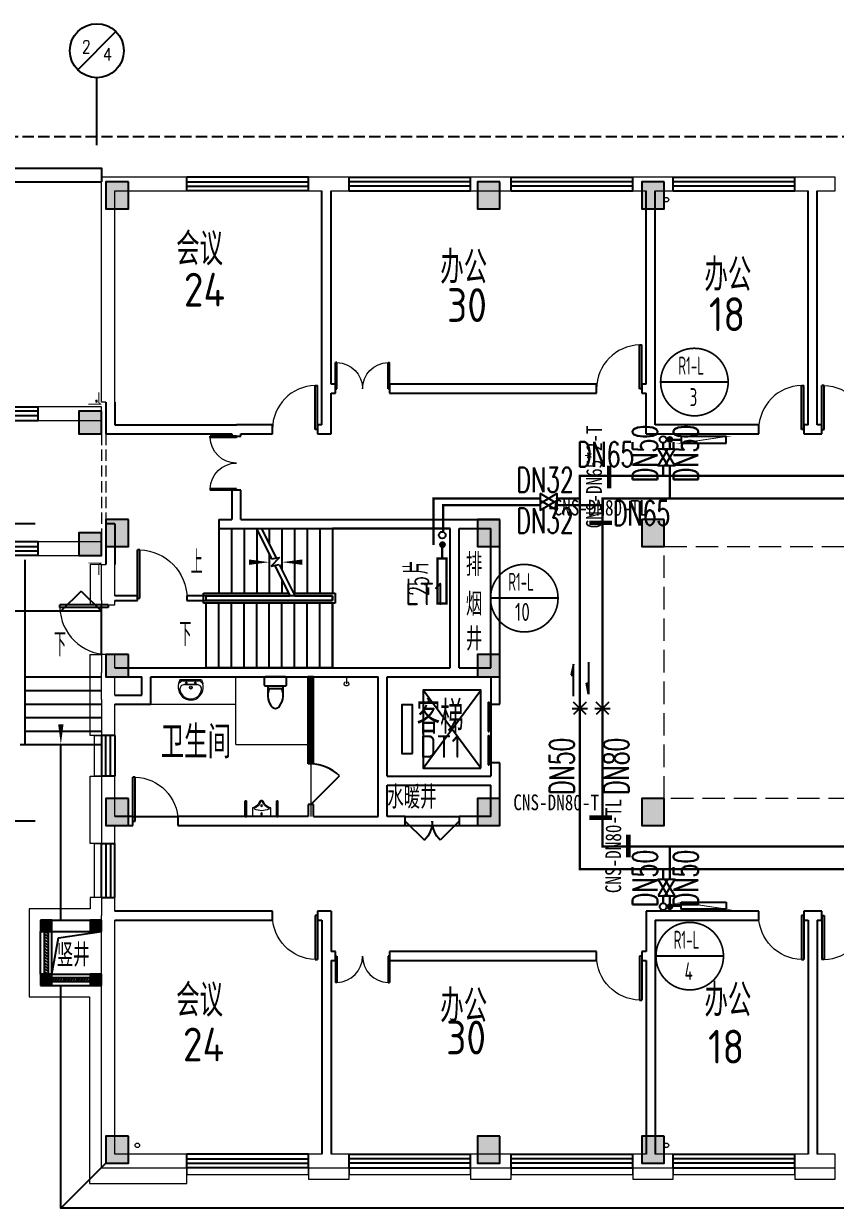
# Model space of a CAD drawing. Extents: x -70335 to 1144202, y 0 to 1100440.
# Drawn here: x 979517 to 997542, y 859954 to 886263 of the extents above; entities that cross this region are included whole.
import ezdxf
from ezdxf.enums import TextEntityAlignment as Align

# ---------------------------------------------------------------- set-up
doc = ezdxf.new("R2010")
doc.units = 0
doc.header["$LTSCALE"] = 1000
doc.linetypes.add('__DASH', pattern=[0.35, 0.25, -0.1])
doc.linetypes.add('DASH', pattern=[0.35, 0.25, -0.1])
for name, color, linetype in [('0-供暖管道管径标注', 4, 'Continuous'), ('1-风管标注', 4, 'Continuous'), ('2-房间名称', 7, 'Continuous'), ('3-建筑', 7, 'Continuous'), ('3-淡显', 8, 'Continuous'), ('DIM_IDEN', 3, 'Continuous'), ('EQ-采暖分集水器', 7, 'Continuous'), ('PIPE-暖供支管', 4, 'Continuous'), ('PIPE-暖供水', 1, 'Continuous'), ('PIPE-暖回支管', 4, 'DASH'), ('PIPE-暖回水', 1, 'DASH'), ('TEXT-散热器', 7, 'Continuous'), ('TH-散热器', 4, 'Continuous'), ('VALVE-暖供水', 7, 'Continuous'), ('VALVE-暖回水', 7, 'Continuous'), ('VPIPE-暖供水', 3, 'Continuous'), ('VPIPE-暖回水', 2, 'DASH'), ('VRV-配件', 1, 'Continuous'), ('抗震支吊架', 2, 'Continuous'), ('洁具', 7, 'Continuous'), ('设备以及附件层', 7, 'Continuous')]:
    doc.layers.add(name, color=color, linetype=linetype)
doc.layers.add('3-深度淡显', color=252, linetype='Continuous', lineweight=0)
doc.styles.add('_TCH_AXIS', font='COMPLEX', dxfattribs={"bigfont": 'GBCBIG'})
doc.styles.add('_THVAC_DIM', font='simplex.shx', dxfattribs={"width": 0.7, "height": 4.5, "bigfont": 'gbcbig.shx'})
doc.styles.add('A_DIM', font='simplex.shx', dxfattribs={"width": 0.7, "bigfont": 'gbcbig.shx'})
doc.styles.add('kzcad', font='', dxfattribs={"width": 0.8})
doc.styles.get("Standard").update_dxf_attribs({"font": 'gbenor.shx', "bigfont": 'gbcbig.shx'})
doc.styles.add('设备标注', font='simplex.shx', dxfattribs={"width": 0.7, "bigfont": 'gbcbig.shx'})
doc.styles.get('kzcad').set_extended_font_data('SimSun')

# ---------------------------------------------------------------- blocks, each defined once
blk = doc.blocks.new('$VALVE$00000295')
at = {"color": 2}
blk.add_lwpolyline([(-125, 72), (-125, -72), (125, 72), (125, -72), (-125, 72)], dxfattribs=at)
for p in [(-125, 0), (125, 0)]:
    blk.add_point(p, dxfattribs=at)
blk = doc.blocks.new('$VALVE$00000780')
at = {"layer": '设备以及附件层'}
for points in [[(-37.3, -37.3), (37.3, 37.3)], [(37.3, -37.3), (-37.3, 37.3)], [(0, 45.5), (0, -45.5)]]:
    blk.add_lwpolyline(points, dxfattribs=at)
blk = doc.blocks.new('坡向')
at = {"layer": '1-风管标注'}
h = blk.add_hatch(color=256, dxfattribs=at)
h.dxf.hatch_style = 1
h.paths.add_polyline_path([(-283166, -104624), (-283166, -104869), (-283119, -104869)])
for p, q in [((-283166, -105334), (-283166, -104624)), ((-283166, -104624), (-283119, -104869)), ((-283119, -104869), (-283166, -104869))]:
    blk.add_line(p, q, dxfattribs=at)
blk = doc.blocks.new('JB-LinYuTou')
blk.add_line((0, 0), (0, -150))
blk.add_arc((0, -150), 50, 120, 60)
blk = doc.blocks.new('_E6')
for p, q in [((240, 0), (-240, 0)), ((-237, 0), (239, 0)), ((240, 0), (270, -79)), ((-213, -36), (-271, -91)), ((-240, 0), (-270, -79)), ((-179, -23), (181, -23)), ((141, -105), (-141, -105)), ((-141, -105), (141, -105)), ((217, -37), (274, -95))]:
    blk.add_line(p, q)
for centre, radius in [((-99, -65), 16.3), ((2, -172), 31.6), ((2, -172), 23), ((101, -65), 16.3)]:
    blk.add_circle(centre, radius)
for centre, radius, start, end in [((28, -152), 307, 166.1751, 244.7296), ((-141, -205), 100, 90, 190.5602), ((0, -179), 243, 190.5602, 349.4398), ((-179, -73), 50, 90, 133.181), ((-28, -152), 307, 297.0639, 13.8249), ((141, -205), 100, 349.4398, 90), ((181, -73), 50, 44.5607, 90), ((0, -201), 250, 245.8071, 296.4628), ((28, -152), 307, 266.589, 266.5936)]:
    blk.add_arc(centre, radius, start, end)
at = {"width": 0.8, "flags": 9}
for tag in ['XSIZE', 'YSIZE']:
    blk.add_attdef(tag, (0, 0), '', height=0.5, dxfattribs=at)
blk = doc.blocks.new('$WINLIB2D$00000039')
at = {"color": 0}
for points in [[(-0.5, 0.5), (-0.5, -0.5)], [(0.5, 0.5), (-0.5, 0.5)], [(0.5, -0.5), (0.5, 0.5)], [(-0.5, 0.167), (0.5, 0.167)], [(-0.452, -0.167), (-0.5, 0.084)], [(-0.384, -0.167), (-0.448, 0.167)], [(-0.316, -0.167), (-0.38, 0.167)], [(-0.248, -0.167), (-0.312, 0.167)], [(-0.18, -0.167), (-0.244, 0.167)], [(-0.112, -0.167), (-0.176, 0.167)], [(-0.044, -0.167), (-0.108, 0.167)], [(0.024, -0.167), (-0.04, 0.167)], [(0.092, -0.167), (0.028, 0.167)], [(0.16, -0.167), (0.096, 0.167)], [(0.228, -0.167), (0.164, 0.167)], [(0.296, -0.167), (0.232, 0.167)], [(0.364, -0.167), (0.3, 0.167)], [(0.432, -0.167), (0.368, 0.167)], [(0.5, -0.167), (0.436, 0.167)], [(-0.5, -0.167), (0.5, -0.167)], [(0.5, -0.5), (-0.5, -0.5)]]:
    blk.add_lwpolyline(points, dxfattribs=at)
blk = doc.blocks.new('$plan$00002826')
at = {"layer": '洁具', "color": 7}
blk.add_line((-260, -140), (-260, 140), dxfattribs=at)
at = {"layer": '洁具'}
blk.add_line((-200, 170), (-200, -170), dxfattribs=at)
blk.add_lwpolyline([(-650, 92, 0.537872), (-650, -92, 0.149947), (-430, -170), (-200, -170), (-200, -220, 0.414214), (-170, -250), (-30, -250, 0.414214), (0, -220), (0, 220, 0.414214), (-30, 250), (-170, 250, 0.414214), (-200, 220), (-200, 170), (-430, 170, 0.149947)], format="xyb", close=True, dxfattribs=at)
at = {"layer": '洁具', "color": 7}
for centre, start, end in [((-413, -227), 67.4505, 91.4725), ((-413, 227), 268.6339, 292.5495)]:
    blk.add_arc(centre, 398, start, end, dxfattribs=at)
blk = doc.blocks.new('$DorLib2D$00000001')
for p, q in [((0.45, 0.975), (0.5, 0.975)), ((0.45, 0), (0.45, 0.975)), ((0.5, 0), (0.5, 0.975)), ((0.5, 0), (0.45, 0))]:
    blk.add_line(p, q)
at = {"lineweight": 13}
blk.add_arc((0.475, 0), 0.975, 91.4693, 180, dxfattribs=at)
blk = doc.blocks.new('$TCHSYS$WIN2D')
for p, q in [((-0.5, 0.5), (0.5, 0.5)), ((-0.5, 0.5), (-0.5, -0.5)), ((0.5, 0.5), (0.5, -0.5)), ((0.5, 0.1667), (-0.5, 0.1667)), ((0.5, -0.1667), (-0.5, -0.1667)), ((-0.5, -0.5), (0.5, -0.5))]:
    blk.add_line(p, q)
blk = doc.blocks.new('$DorLib2D$00000002')
for p, q in [((-0.5, 0), (-0.5, 0.4875)), ((-0.475, 0.4875), (-0.5, 0.4875)), ((-0.475, 0), (-0.475, 0.4875)), ((0.475, 0), (0.475, 0.4875)), ((0.475, 0.4875), (0.5, 0.4875)), ((0.5, 0), (0.5, 0.4875)), ((-0.5, 0), (-0.475, 0)), ((0.5, 0), (0.475, 0))]:
    blk.add_line(p, q)
at = {"lineweight": 13}
for centre, start, end in [((-0.4875, 0), 0, 88.53072), ((0.4875, 0), 91.46928, 180)]:
    blk.add_arc(centre, 0.4875, start, end, dxfattribs=at)
blk = doc.blocks.new('$lvtry$00000222')
at = {"color": 0, "elevation": 0}
blk.add_lwpolyline([(-205, -191), (-205, 0), (205, 0), (205, -191, 0.268068), (51, -323, -0.317765), (0, -360, -0.317765), (-51, -323, 0.268068)], format="xyb", close=True, dxfattribs=at)
at = {"color": 0}
for centre in [(0, -60, 0), (0, -242, 0)]:
    blk.add_circle(centre, 20, dxfattribs=at)
for centre, radius, start, end in [((-152, -175, 0), 10, 114.1084, 248.1394), ((5, -526, 0), 395, 66.6675, 114.1084), ((-243, -401, 0), 233, 19.2639, 68.1394), ((243, -401, 0), 233, 110.4941, 160.7361), ((158, -173, 0), 10, 290.4941, 66.6675), ((0, -316, 0), 24, 199.2639, 269.4998), ((0, -316, 0), 24, 270.5002, 340.7361)]:
    blk.add_arc(centre, radius, start, end, dxfattribs=at)
for p in [(0, -60, 0), (0, -242, 0)]:
    blk.add_point(p, dxfattribs=at)
blk = doc.blocks.new('$DorLib2D$00000114')
at = {"color": 0}
blk.add_line((0.5, 0), (-0.207, 0.707), dxfattribs=at)
blk.add_arc((0.5, 0), 1, 135, 180, dxfattribs=at)
blk = doc.blocks.new('$DorLib2D$00000116')
at = {"color": 0}
for p, q in [((-0.5, 0), (-0.146, 0.354)), ((0.5, 0), (0.146, 0.354))]:
    blk.add_line(p, q, dxfattribs=at)
for centre, start, end in [((-0.5, 0), 0, 45), ((0.5, 0), 135, 180)]:
    blk.add_arc(centre, 0.5, start, end, dxfattribs=at)
blk = doc.blocks.new('$DORLIB2D$00000127')
at = {"color": 0}
for points in [[(-0.533, 0.795), (-0.533, 0.69)], [(-0.033, 0.795), (-0.533, 0.795)], [(-0.033, 0.69), (-0.533, 0.69)], [(-0.033, 0.795), (-0.033, 0.69)], [(0.533, 0.795), (0.033, 0.795)], [(0.033, 0.795), (0.033, 0.69)], [(0.533, 0.69), (0.033, 0.69)], [(0.533, 0.795), (0.533, 0.69)], [(0.5, 0.5), (-0.5, 0.5)]]:
    blk.add_lwpolyline(points, dxfattribs=at)

msp = doc.modelspace()

# ---------------------------------------------------------------- hatches: boundary and pattern name
at = {"layer": '3-建筑'}
for points in [[(980141.7, 866353.7), (979891.7, 866353.7), (979891.7, 866103.7), (980141.7, 866103.7)], [(981241.7, 866353.7), (980991.7, 866353.7), (980991.7, 866103.7), (981241.7, 866103.7)], [(980141.7, 865153.7), (979891.7, 865153.7), (979891.7, 864903.7), (980141.7, 864903.7)], [(981241.7, 865153.7), (980991.7, 865153.7), (980991.7, 864903.7), (981241.7, 864903.7)]]:
    msp.add_hatch(color=256, dxfattribs=at).paths.add_polyline_path(points)
at = {"layer": '3-淡显'}
h = msp.add_hatch(color=256, dxfattribs=at)
h.dxf.hatch_style = 1
h.paths.add_polyline_path([(981341.7, 882153.7), (981841.7, 882153.7), (981841.7, 882753.7), (981341.7, 882753.7)])
h = msp.add_hatch(color=256, dxfattribs=at)
h.dxf.hatch_style = 1
h.paths.add_polyline_path([(990091.7, 882753.7), (989591.7, 882753.7), (989591.7, 882153.7), (990091.7, 882153.7)])
h = msp.add_hatch(color=256, dxfattribs=at)
h.dxf.hatch_style = 1
h.paths.add_polyline_path([(993741.7, 882753.7), (993241.7, 882753.7), (993241.7, 882153.7), (993741.7, 882153.7)])
h = msp.add_hatch(color=256, dxfattribs=at)
h.dxf.hatch_style = 1
h.paths.add_polyline_path([(981241.5, 877653.7), (980741.5, 877653.7), (980741.5, 877153.7), (981241.5, 877153.7)])
h = msp.add_hatch(color=256, dxfattribs=at)
h.dxf.hatch_style = 1
h.paths.add_polyline_path([(981841.7, 875253.7), (981341.7, 875253.7), (981341.7, 874653.7), (981841.7, 874653.7)])
h = msp.add_hatch(color=256, dxfattribs=at)
h.dxf.hatch_style = 1
h.paths.add_polyline_path([(989591.7, 875253.7), (989591.7, 874653.7), (990091.7, 874653.7), (990091.7, 875253.7)])
h = msp.add_hatch(color=256, dxfattribs=at)
h.dxf.hatch_style = 1
h.paths.add_polyline_path([(993741.7, 874653.7), (993741.7, 875253.7), (993241.7, 875253.7), (993241.7, 874653.7)])
h = msp.add_hatch(color=256, dxfattribs=at)
h.dxf.hatch_style = 1
h.paths.add_polyline_path([(981242.5, 874953.7), (980742.5, 874953.7), (980742.5, 874453.7), (981242.5, 874453.7)])
h = msp.add_hatch(color=256, dxfattribs=at)
h.dxf.hatch_style = 1
h.paths.add_polyline_path([(981841.7, 872253.7), (981341.7, 872253.7), (981341.7, 871753.7), (981841.7, 871753.7)])
h = msp.add_hatch(color=256, dxfattribs=at)
h.dxf.hatch_style = 1
h.paths.add_polyline_path([(990091.7, 872253.7), (989591.7, 872253.7), (989591.7, 871753.7), (990091.7, 871753.7)])
h = msp.add_hatch(color=256, dxfattribs=at)
h.dxf.hatch_style = 1
h.paths.add_polyline_path([(981841.7, 869053.7), (981341.7, 869053.7), (981341.7, 868453.7), (981841.7, 868453.7)])
h = msp.add_hatch(color=256, dxfattribs=at)
h.dxf.hatch_style = 1
h.paths.add_polyline_path([(990091.7, 869053.7), (989591.7, 869053.7), (989591.7, 868453.7), (990091.7, 868453.7)])
h = msp.add_hatch(color=256, dxfattribs=at)
h.dxf.hatch_style = 1
h.paths.add_polyline_path([(993741.7, 868453.7), (993741.7, 869053.7), (993241.7, 869053.7), (993241.7, 868453.7)])
h = msp.add_hatch(color=256, dxfattribs=at)
h.dxf.hatch_style = 1
h.paths.add_polyline_path([(981841.7, 861553.7), (981341.7, 861553.7), (981341.7, 860953.7), (981841.7, 860953.7)])
h = msp.add_hatch(color=256, dxfattribs=at)
h.dxf.hatch_style = 1
h.paths.add_polyline_path([(990091.7, 861553.7), (989591.7, 861553.7), (989591.7, 860953.7), (990091.7, 860953.7)])
h = msp.add_hatch(color=256, dxfattribs=at)
h.dxf.hatch_style = 1
h.paths.add_polyline_path([(993741.7, 860953.7), (993741.7, 861553.7), (993241.7, 861553.7), (993241.7, 860953.7)])
at = {"layer": 'PIPE-暖供水', "linetype": 'Continuous'}
for points in [[(991870.3, 876220.8), (991870.3, 876247), (991844.1, 876247)], [(991870.3, 876220.8), (991844.1, 876220.8), (991844.1, 876247)], [(991870.3, 867486.7), (991870.3, 867460.4), (991844.1, 867460.4)], [(991870.3, 867486.7), (991844.1, 867486.7), (991844.1, 867460.4)]]:
    msp.add_hatch(color=256, dxfattribs=at).paths.add_polyline_path(points)
at = {"layer": 'PIPE-暖回水', "linetype": 'DASH'}
for points in [[(992370.3, 867986.7), (992370.3, 867960.4), (992344.1, 867960.4)], [(992370.3, 867986.7), (992344.1, 867986.7), (992344.1, 867960.4)]]:
    msp.add_hatch(color=256, dxfattribs=at).paths.add_polyline_path(points)
at = {"layer": 'VPIPE-暖回水', "linetype": 'DASH'}
for points in [[(993942.1, 877028.3), (993940.5, 877043.9), (993935.6, 877058.8), (993927.8, 877072.4), (993917.3, 877084.1), (993904.6, 877093.3), (993890.3, 877099.6), (993875, 877102.9), (993859.3, 877102.9), (993844, 877099.6), (993829.6, 877093.3), (993816.9, 877084.1), (993806.5, 877072.4), (993798.6, 877058.8), (993793.8, 877043.9), (993792.1, 877028.3), (993793.8, 877012.7), (993798.6, 876997.8), (993806.5, 876984.2), (993816.9, 876972.6), (993829.6, 876963.4), (993844, 876957), (993859.3, 876953.7), (993875, 876953.7), (993890.3, 876957), (993904.6, 876963.4), (993917.3, 876972.6), (993927.8, 876984.2), (993935.6, 876997.8), (993940.5, 877012.7)], [(988817.7, 874768.2), (988833.3, 874766.6), (988848.2, 874761.7), (988861.8, 874753.9), (988873.4, 874743.4), (988882.6, 874730.7), (988889, 874716.4), (988892.3, 874701), (988892.3, 874685.4), (988889, 874670), (988882.6, 874655.7), (988873.4, 874643), (988861.8, 874632.5), (988848.2, 874624.7), (988833.3, 874619.8), (988817.7, 874618.2), (988802.1, 874619.8), (988787.2, 874624.7), (988773.6, 874632.5), (988761.9, 874643), (988752.7, 874655.7), (988746.3, 874670), (988743.1, 874685.4), (988743.1, 874701), (988746.3, 874716.4), (988752.7, 874730.7), (988761.9, 874743.4), (988773.6, 874753.9), (988787.2, 874761.7), (988802.1, 874766.6)], [(993942.1, 866653), (993940.5, 866668.6), (993935.6, 866683.5), (993927.8, 866697.1), (993917.3, 866708.7), (993904.6, 866717.9), (993890.3, 866724.3), (993875, 866727.6), (993859.3, 866727.6), (993844, 866724.3), (993829.6, 866717.9), (993816.9, 866708.7), (993806.5, 866697.1), (993798.6, 866683.5), (993793.8, 866668.6), (993792.1, 866653), (993793.8, 866637.4), (993798.6, 866622.5), (993806.5, 866608.9), (993816.9, 866597.2), (993829.6, 866588), (993844, 866581.7), (993859.3, 866578.4), (993875, 866578.4), (993890.3, 866581.7), (993904.6, 866588), (993917.3, 866597.2), (993927.8, 866608.9), (993935.6, 866622.5), (993940.5, 866637.4)]]:
    msp.add_hatch(color=256, dxfattribs=at).paths.add_polyline_path(points)

# ---------------------------------------------------------------- linework, layer by layer
at = {"layer": '2-房间名称'}
for p, q in [((980794.7, 873663.3), (980344.7, 873213.3)), ((980794.7, 873663.3), (981244.7, 873213.3)), ((981244.7, 873213.3), (977482.6, 873213.3))]:
    msp.add_line(p, q, dxfattribs=at)
at = {"layer": '3-建筑'}
for p, q in [((980717.5, 885238.5), (981566, 886087)), ((981141.7, 883562.7), (981141.7, 885062.7)), ((973441.7, 882753.7), (981241.7, 882753.7)), ((986141.7, 878153.7), (986141.7, 882553.7)), ((986341.7, 878253.7), (986341.7, 882553.7)), ((993341.7, 878253.7), (993341.7, 882553.7)), ((993541.7, 878153.7), (993541.7, 882553.7)), ((996941.7, 877353.7), (996941.7, 882553.7)), ((997141.7, 877353.7), (997141.7, 882553.7)), ((986441.7, 878253.7), (986341.7, 878253.7)), ((986441.7, 878053.7), (986441.7, 878253.7)), ((992241.7, 878253.7), (987641.7, 878253.7)), ((987641.7, 878253.7), (987641.7, 878053.7)), ((992241.7, 878053.7), (992241.7, 878253.7)), ((993341.7, 878253.7), (993241.7, 878253.7)), ((993241.7, 878253.7), (993241.7, 878053.7)), ((986141.7, 877353.7), (986141.7, 878153.7)), ((986341.7, 877153.7), (986341.7, 878053.7)), ((986341.7, 878053.7), (986441.7, 878053.7)), ((987641.7, 878053.7), (992241.7, 878053.7)), ((993241.7, 878053.7), (993341.7, 878053.7)), ((993341.7, 877153.7), (993341.7, 878053.7)), ((993541.7, 877353.7), (993541.7, 878153.7)), ((981341.7, 877853.7), (981341.7, 877153.7)), ((981541.7, 877853.7), (981541.7, 877353.7)), ((981341.7, 877153.7), (984141.7, 877153.7)), ((981541.7, 877353.7), (984241.7, 877353.7)), ((984141.7, 877153.7), (984141.7, 877103.7)), ((985041.7, 877353.7), (984241.7, 877353.7)), ((984341.7, 877153.7), (985041.7, 877153.7)), ((984341.7, 877103.7), (984341.7, 877153.7)), ((985041.7, 877153.7), (985041.7, 877353.7)), ((986141.7, 877353.7), (986041.7, 877353.7)), ((986041.7, 877353.7), (986041.7, 877153.7)), ((986041.7, 877153.7), (986341.7, 877153.7)), ((993341.7, 877153.7), (995841.7, 877153.7)), ((995841.7, 877353.7), (993541.7, 877353.7)), ((995841.7, 877153.7), (995841.7, 877353.7)), ((996941.7, 877353.7), (996841.7, 877353.7)), ((996841.7, 877353.7), (996841.7, 877153.7)), ((996841.7, 877153.7), (997041.7, 877153.7)), ((997041.7, 877153.7), (997241.7, 877153.7)), ((997241.7, 877353.7), (997141.7, 877353.7)), ((997241.7, 877153.7), (997241.7, 877353.7)), ((984141.7, 877103.7), (984341.7, 877103.7)), ((984341.7, 875903.7), (984141.7, 875903.7)), ((984141.7, 875903.7), (984141.7, 875253.7)), ((984341.7, 875253.7), (984341.7, 875903.7)), ((979770.6, 875153.7), (978270.6, 875153.7)), ((981341.7, 875153.7), (981341.7, 874253.7)), ((981541.7, 875153.7), (981341.7, 875153.7)), ((981541.7, 875153.7), (981541.7, 874253.7)), ((983851.7, 875253.7), (984141.7, 875253.7)), ((983851.7, 875253.7), (983851.7, 875053.7)), ((983851.7, 875053.7), (984687, 875053.7)), ((983851.7, 875053.7), (983851.7, 873613.7)), ((983851.7, 875053.7), (984241.7, 875053.7)), ((984131.7, 875053.7), (984131.7, 873613.7)), ((984241.7, 875053.7), (988991.7, 875053.7)), ((984341.7, 875253.7), (989091.7, 875253.7)), ((984411.7, 875053.7), (984411.7, 873613.7)), ((984687, 875053.7), (985021.3, 874374.3)), ((984691.7, 875044.2), (984691.7, 873613.7)), ((984798.5, 875053.7), (986371.7, 875053.7)), ((984798.5, 875053.7), (985122.8, 874394.4)), ((984971.7, 875053.7), (984971.7, 874701.6)), ((985251.7, 875053.7), (985251.7, 874132.4)), ((985531.7, 875053.7), (985531.7, 873613.7)), ((985811.7, 875053.7), (985811.7, 873613.7)), ((986091.7, 875053.7), (986091.7, 873613.7)), ((986371.7, 875053.7), (986371.7, 873613.7)), ((988991.7, 875053.7), (986371.7, 875053.7)), ((986371.7, 875053.7), (986371.7, 873613.7)), ((988991.7, 871953.7), (988991.7, 875053.7)), ((988991.7, 871953.7), (988991.7, 875053.7)), ((989091.7, 875253.7), (990091.7, 875253.7)), ((989191.7, 875053.7), (989891.7, 875053.7)), ((989191.7, 871953.7), (989191.7, 875053.7)), ((989891.7, 871953.7), (989891.7, 875053.7)), ((990091.7, 871853.7), (990091.7, 875253.7)), ((979541.7, 874353.7), (979541.7, 870253.7)), ((984971.7, 874475), (984971.7, 873613.7)), ((985196.3, 874408.9), (985010.1, 874214.8)), ((985010.1, 874214.8), (985193.4, 874251.1)), ((985021.3, 874374.3), (985196.3, 874408.9)), ((985193.4, 874251.1), (985536.4, 873553.7)), ((985091.8, 874231), (985425, 873553.7)), ((985251.7, 873905.9), (985251.7, 873613.7)), ((982041.8, 873553.7), (981541.7, 873553.7)), ((982041.8, 873453.7), (982041.8, 873553.7)), ((986371.7, 873553.7), (983141.8, 873553.7)), ((983141.8, 873553.7), (983141.8, 873453.7)), ((983511.7, 873393.7), (983511.7, 873613.7)), ((983511.7, 873613.7), (985395.4, 873613.7)), ((983571.7, 873453.7), (983571.7, 873553.7)), ((983571.7, 873553.7), (985425, 873553.7)), ((983851.7, 873553.7), (983571.7, 873553.7)), ((983851.7, 873553.7), (985425, 873553.7)), ((985506.9, 873613.7), (986431.7, 873613.7)), ((985536.4, 873553.7), (986371.7, 873553.7)), ((985536.4, 873553.7), (986371.7, 873553.7)), ((986371.7, 873553.7), (986371.7, 873453.7)), ((986371.7, 873553.7), (986371.7, 873453.7)), ((986371.7, 873453.7), (986371.7, 873553.7)), ((986431.7, 873613.7), (986431.7, 873393.7)), ((981241.7, 872253.9), (981241.7, 873353.9)), ((981541.7, 873453.7), (982041.8, 873453.7)), ((983141.8, 873453.7), (986371.7, 873453.7)), ((986431.7, 873393.7), (983511.7, 873393.7)), ((986371.7, 873453.7), (983571.7, 873453.7)), ((986371.7, 873453.7), (983571.7, 873453.7)), ((983571.7, 871953.7), (983571.7, 873393.7)), ((983851.7, 871953.7), (983851.7, 873393.7)), ((984131.7, 871953.7), (984131.7, 873393.7)), ((984411.7, 871953.7), (984411.7, 873393.7)), ((984691.7, 871953.7), (984691.7, 873393.7)), ((984971.7, 871953.7), (984971.7, 873393.7)), ((985251.7, 871953.7), (985251.7, 873393.7)), ((985531.7, 871953.7), (985531.7, 873393.7)), ((985811.7, 871953.7), (985811.7, 873393.7)), ((986091.7, 871953.7), (986091.7, 873393.7)), ((986371.7, 871953.7), (986371.7, 873393.7)), ((986371.7, 873393.7), (986371.7, 871953.7)), ((981541.7, 871953.7), (982241.7, 871953.7)), ((982241.7, 871953.7), (985891.7, 871953.7)), ((986371.7, 871953.7), (983571.7, 871953.7)), ((985891.7, 871953.7), (987491.7, 871953.7)), ((986371.7, 871953.7), (988991.7, 871953.7)), ((987491.7, 871953.7), (988991.7, 871953.7)), ((989191.7, 871953.7), (989891.7, 871953.7)), ((979541.7, 871753.7), (981241.7, 871753.7)), ((981541.7, 871753.7), (982141.7, 871753.7)), ((982141.7, 871353.7), (982141.7, 871753.7)), ((982341.7, 871753.7), (985831.7, 871753.7)), ((982341.7, 871153.7), (982341.7, 871753.7)), ((985951.7, 871753.7), (985831.7, 871753.7)), ((985951.7, 871753.7), (987391.7, 871753.7)), ((987391.7, 869453.7), (987391.7, 871753.7)), ((987591.7, 871753.7), (989091.7, 871753.7)), ((987591.7, 869553.7), (987591.7, 871753.7)), ((989091.7, 871753.7), (989891.7, 871753.7)), ((989891.7, 871753.7), (989891.7, 871148.2)), ((990091.7, 871148.2), (990091.7, 871853.7)), ((989666.7, 869732.1), (988386.7, 871458.6)), ((988386.7, 869732.1), (989666.7, 871458.6)), ((981541.7, 871353.7), (982141.7, 871353.7)), ((981541.7, 871153.7), (982341.7, 871153.7)), ((989891.7, 871148.2), (990091.7, 871148.2)), ((990091.7, 869848.2), (989891.7, 869848.2)), ((989891.7, 869848.2), (989891.7, 869553.7)), ((990091.7, 869453.7), (990091.7, 869848.2)), ((987591.7, 869553.7), (989891.7, 869553.7)), ((987391.7, 868653.7), (987391.7, 869453.7)), ((987591.7, 868653.7), (987591.7, 869353.7)), ((987591.7, 869353.7), (989891.7, 869353.7)), ((989891.7, 868653.7), (989891.7, 869353.7)), ((990091.7, 868453.7), (990091.7, 869453.7)), ((984437.3, 868653.7), (984437.3, 869003.7)), ((984437.3, 869003.7), (984462.3, 869003.7)), ((984462.3, 868653.7), (984462.3, 869003.7)), ((985137.3, 868653.7), (985137.3, 869003.7)), ((985137.3, 869003.7), (985162.3, 869003.7)), ((985162.3, 868653.7), (985162.3, 869003.7)), ((985951.7, 868921.8), (985831.7, 868921.8)), ((985831.7, 868921.8), (985831.7, 868653.7)), ((985951.7, 868653.7), (985951.7, 868921.8)), ((979770.6, 868553.7), (978270.6, 868553.7)), ((981941.7, 868653.7), (981541.7, 868653.7)), ((981941.7, 868453.7), (981941.7, 868653.7)), ((981941.7, 868653.7), (982941.7, 868653.7)), ((985831.7, 868653.7), (982941.7, 868653.7)), ((982941.7, 868653.7), (982941.7, 868453.7)), ((984437.3, 868653.7), (984462.3, 868653.7)), ((985137.3, 868653.7), (985162.3, 868653.7)), ((985951.7, 868653.7), (987391.7, 868653.7)), ((987991.7, 868653.7), (987591.7, 868653.7)), ((987991.7, 868653.7), (989191.7, 868653.7)), ((987991.7, 868453.7), (987991.7, 868653.7)), ((989891.7, 868653.7), (989191.7, 868653.7)), ((989191.7, 868653.7), (989191.7, 868453.7)), ((981541.7, 868453.7), (981941.7, 868453.7)), ((982941.7, 868453.7), (985891.7, 868453.7)), ((985891.7, 868453.7), (987491.7, 868453.7)), ((987491.7, 868453.7), (987991.7, 868453.7)), ((987991.7, 868453.7), (989191.7, 868453.7)), ((989191.7, 868453.7), (990091.7, 868453.7)), ((985041.7, 866553.7), (981541.7, 866553.7)), ((985041.7, 866353.7), (985041.7, 866553.7)), ((986341.7, 866553.7), (986041.7, 866553.7)), ((986041.7, 866553.7), (986041.7, 866353.7)), ((986341.7, 866553.7), (986341.7, 865653.7)), ((993341.7, 866553.7), (993341.7, 865653.7)), ((995841.7, 866553.7), (993341.7, 866553.7)), ((995841.7, 866353.7), (995841.7, 866553.7)), ((997041.7, 866553.7), (996841.7, 866553.7)), ((996841.7, 866553.7), (996841.7, 866353.7)), ((997241.7, 866553.7), (997041.7, 866553.7)), ((997241.7, 866353.7), (997241.7, 866553.7)), ((980141.7, 866353.7), (979891.7, 866353.7)), ((979891.7, 866353.7), (979891.7, 866103.7)), ((979891.7, 866103.7), (980141.7, 866103.7)), ((980141.7, 866103.7), (980141.7, 866353.7)), ((980141.7, 866353.7), (980991.7, 866353.7)), ((980141.7, 866103.7), (980991.7, 866103.7)), ((981241.7, 866353.7), (980991.7, 866353.7)), ((980991.7, 866353.7), (980991.7, 866103.7)), ((980991.7, 866103.7), (981241.7, 866103.7)), ((981241.7, 866103.7), (981241.7, 866353.7)), ((981541.7, 866353.7), (985041.7, 866353.7)), ((986041.7, 866353.7), (986141.7, 866353.7)), ((986141.7, 866353.7), (986141.7, 865553.7)), ((993541.7, 866353.7), (993541.7, 865553.7)), ((993541.7, 866353.7), (995841.7, 866353.7)), ((996841.7, 866353.7), (996941.7, 866353.7)), ((996941.7, 866353.7), (996941.7, 861153.7)), ((997141.7, 866353.7), (997141.7, 861153.7)), ((997141.7, 866353.7), (997241.7, 866353.7)), ((986441.7, 865653.7), (986341.7, 865653.7)), ((986441.7, 865453.7), (986441.7, 865653.7)), ((992241.7, 865653.7), (987641.7, 865653.7)), ((987641.7, 865653.7), (987641.7, 865453.7)), ((992241.7, 865453.7), (992241.7, 865653.7)), ((993341.7, 865653.7), (993241.7, 865653.7)), ((993241.7, 865653.7), (993241.7, 865453.7)), ((986141.7, 865553.7), (986141.7, 861153.7)), ((986341.7, 865453.7), (986441.7, 865453.7)), ((986341.7, 865453.7), (986341.7, 861153.7)), ((987641.7, 865453.7), (992241.7, 865453.7)), ((993241.7, 865453.7), (993341.7, 865453.7)), ((993341.7, 865453.7), (993341.7, 861153.7)), ((993541.7, 865553.7), (993541.7, 861153.7)), ((980141.7, 865153.7), (979891.7, 865153.7)), ((979891.7, 865153.7), (979891.7, 864903.7)), ((980141.7, 864903.7), (980141.7, 865153.7)), ((981241.7, 865153.7), (980991.7, 865153.7)), ((980991.7, 865153.7), (980991.7, 864903.7)), ((981241.7, 864903.7), (981241.7, 865153.7)), ((979891.7, 864903.7), (980141.7, 864903.7)), ((980991.7, 864903.7), (981241.7, 864903.7))]:
    msp.add_line(p, q, dxfattribs=at)
for points in [[(973441.7, 882753.7), (973441.7, 883053.7), (981241.7, 883053.7), (981241.7, 882753.7)], [(979541.7, 871453.7), (981241.7, 871453.7)], [(979541.7, 871153.7), (981241.7, 871153.7)], [(979541.7, 870853.7), (981241.7, 870853.7)], [(979541.7, 870553.7), (981241.7, 870553.7)], [(979441.7, 870253.7), (981241.7, 870253.7)], [(980141.7, 865153.7), (980292, 865960), (981241.7, 866103.7)]]:
    msp.add_lwpolyline(points, dxfattribs=at)
at = {"layer": '3-建筑', "const_width": 20}
for points in [[(981185.6, 878074.8), (981185.6, 877847.9), (981228.9, 877810.3), (981185.6, 877810.4), (980949.6, 877810.4)], [(981185.6, 874021.7), (981185.6, 874248.6), (981228.9, 874286.2), (981185.6, 874286.1), (980949.6, 874286.1)]]:
    msp.add_lwpolyline(points, dxfattribs=at)
at = {"layer": '3-建筑'}
for points in [[(983431.7, 872703.7, 0, 0, 0), (987681.7, 872703.7, 0, 0, 0), (987681.7, 874303.7, 0, 0, 0), (985251.7, 874303.7, 0, 120, 0), (985701.7, 874303.7, 0, 0, 0)], [(983711.7, 874303.7, 0, 0, 0), (984971.7, 874303.7, 0, 120, 0), (984521.7, 874303.7, 0, 0, 0)], [(980341.7, 872056.7, 0, 0, 0), (980341.7, 870253.7, 0, 120, 0), (980341.7, 870703.7, 0, 0, 0)]]:
    msp.add_lwpolyline(points, format="xyseb", dxfattribs=at)
for points in [[(989666.7, 869732.1), (989666.7, 871458.6), (988386.7, 871458.6), (988386.7, 869732.1)], [(988151.7, 870052.1), (988151.7, 871138.6), (987916.7, 871138.6), (987916.7, 870052.1)]]:
    msp.add_lwpolyline(points, close=True, dxfattribs=at)
msp.add_circle((981141.7, 885662.7), 600, dxfattribs=at)
at = {"layer": '3-淡显', "linetype": '__DASH'}
msp.add_lwpolyline([(949041.8, 879953.7), (949041.8, 883753.7), (1009591.7, 883753.7)], dxfattribs=at)
at = {"layer": '3-淡显'}
for points in [[(981841.7, 882753.7), (981341.7, 882753.7), (981341.7, 882153.7), (981841.7, 882153.7)], [(990091.7, 882753.7), (989591.7, 882753.7), (989591.7, 882153.7), (990091.7, 882153.7)], [(993741.7, 882753.7), (993241.7, 882753.7), (993241.7, 882153.7), (993741.7, 882153.7)], [(981241.5, 877653.8), (980741.5, 877653.8), (980741.5, 877153.8), (981241.5, 877153.8)], [(981841.7, 875253.7), (981341.7, 875253.7), (981341.7, 874653.7), (981841.7, 874653.7)], [(990091.7, 875253.7), (989591.7, 875253.7), (989591.7, 874653.7), (990091.7, 874653.7)], [(993741.7, 875253.7), (993241.7, 875253.7), (993241.7, 874653.7), (993741.7, 874653.7)], [(981241.5, 874953.8), (980741.5, 874953.8), (980741.5, 874453.8), (981241.5, 874453.8)], [(981841.7, 872253.7), (981341.7, 872253.7), (981341.7, 871753.7), (981841.7, 871753.7)], [(990091.7, 872253.7), (989591.7, 872253.7), (989591.7, 871753.7), (990091.7, 871753.7)], [(981841.7, 869053.7), (981341.7, 869053.7), (981341.7, 868453.7), (981841.7, 868453.7)], [(990091.7, 869053.7), (989591.7, 869053.7), (989591.7, 868453.7), (990091.7, 868453.7)], [(993741.7, 869053.7), (993241.7, 869053.7), (993241.7, 868453.7), (993741.7, 868453.7)], [(981841.7, 861553.7), (981341.7, 861553.7), (981341.7, 860953.7), (981841.7, 860953.7)], [(990091.7, 861553.7), (989591.7, 861553.7), (989591.7, 860953.7), (990091.7, 860953.7)], [(993741.7, 861553.7), (993241.7, 861553.7), (993241.7, 860953.7), (993741.7, 860953.7)]]:
    msp.add_lwpolyline(points, close=True, dxfattribs=at)
for points in [[(980341.7, 866353.7), (980341.7, 870253.7)], [(1007251.7, 859953.7), (980341.7, 859953.7), (980341.7, 864903.7)], [(980341.7, 859953.7), (981341.7, 860953.7)]]:
    msp.add_lwpolyline(points, dxfattribs=at)
at = {"layer": '3-深度淡显'}
for p, q in [((983141.7, 882853.7), (981241.7, 882853.7)), ((981241.7, 877853.7), (981241.7, 882853.7)), ((983141.7, 882553.7), (983141.7, 882853.7)), ((986241.7, 882853.7), (985841.7, 882853.7)), ((985841.7, 882853.7), (985841.7, 882553.7)), ((986741.7, 882853.7), (986241.7, 882853.7)), ((986741.7, 882553.7), (986741.7, 882853.7)), ((990341.7, 882853.7), (989441.7, 882853.7)), ((989441.7, 882853.7), (989441.7, 882553.7)), ((990341.7, 882553.7), (990341.7, 882853.7)), ((993441.7, 882853.7), (993041.7, 882853.7)), ((993041.7, 882853.7), (993041.7, 882553.7)), ((993941.7, 882853.7), (993441.7, 882853.7)), ((993941.7, 882553.7), (993941.7, 882853.7)), ((997041.7, 882853.7), (996641.7, 882853.7)), ((996641.7, 882853.7), (996641.7, 882553.7)), ((997541.7, 882853.7), (997041.7, 882853.7)), ((997541.7, 882553.7), (997541.7, 882853.7)), ((981541.7, 882553.7), (983141.7, 882553.7)), ((981541.7, 877853.7), (981541.7, 882553.7)), ((985841.7, 882553.7), (986141.7, 882553.7)), ((986341.7, 882553.7), (986741.7, 882553.7)), ((989441.7, 882553.7), (990341.7, 882553.7)), ((993041.7, 882553.7), (993341.7, 882553.7)), ((993541.7, 882553.7), (993941.7, 882553.7)), ((996641.7, 882553.7), (996941.7, 882553.7)), ((997141.7, 882553.7), (997541.7, 882553.7)), ((981241.8, 877753.7), (979841.7, 877753.7)), ((979841.7, 877753.7), (979841.7, 877453.7)), ((981341.7, 877853.7), (981241.7, 877853.7)), ((981241.8, 877453.7), (981241.8, 877753.7)), ((979841.7, 877453.7), (981241.8, 877453.7)), ((981241.8, 874753.7), (979841.7, 874753.7)), ((979841.7, 874753.7), (979841.7, 874453.7)), ((981241.8, 874453.7), (981241.8, 874753.7)), ((979841.7, 874453.7), (981241.8, 874453.7)), ((981241.7, 873453.7), (981241.7, 874253.7)), ((981241.7, 874253.7), (981341.7, 874253.7)), ((981541.7, 873553.7), (981541.7, 874253.7)), ((981241.7, 873453.7), (981241.7, 873353.9)), ((981241.7, 873353.9), (981541.7, 873353.9)), ((981541.7, 873353.9), (981541.7, 873453.7)), ((981541.7, 872253.9), (981241.7, 872253.9)), ((981241.7, 872253.9), (981241.7, 871853.7)), ((981541.7, 871953.7), (981541.7, 872253.9)), ((981241.7, 871253.7), (981241.7, 871853.7)), ((981541.7, 871353.7), (981541.7, 871753.7)), ((984231.7, 870253.7), (984231.7, 871753.7)), ((985891.7, 871753.7), (985891.7, 868653.7)), ((981241.7, 871253.7), (981241.7, 870453.5)), ((981541.7, 870453.5), (981541.7, 871153.7)), ((981241.7, 870453.5), (981541.7, 870453.5)), ((984231.7, 870253.7), (985891.7, 870253.7)), ((981541.7, 869553.5), (981241.7, 869553.5)), ((981241.7, 869553.5), (981241.7, 868553.7)), ((981541.7, 868653.7), (981541.7, 869553.5)), ((981241.7, 868553.7), (981241.7, 868053.7)), ((981541.7, 868053.7), (981541.7, 868453.7)), ((981241.7, 868053.7), (981541.7, 868053.7)), ((981541.7, 866853.7), (981241.7, 866853.7)), ((981241.7, 866853.7), (981241.7, 866453.7)), ((981541.7, 866553.7), (981541.7, 866853.7)), ((981241.7, 866353.7), (981241.7, 866453.7)), ((981241.7, 865153.7), (981241.7, 866103.7)), ((981541.7, 866203.7), (981541.7, 866353.7)), ((981541.7, 865003.7), (981541.7, 866203.7)), ((981241.7, 860853.7), (981241.7, 864903.7)), ((981541.7, 861153.7), (981541.7, 865003.7)), ((983141.7, 861153.7), (981541.7, 861153.7)), ((983141.7, 860853.7), (983141.7, 861153.7)), ((986141.7, 861153.7), (985841.7, 861153.7)), ((985841.7, 861153.7), (985841.7, 860853.7)), ((986741.7, 861153.7), (986341.7, 861153.7)), ((986741.7, 860853.7), (986741.7, 861153.7)), ((990341.7, 861153.7), (989441.7, 861153.7)), ((989441.7, 861153.7), (989441.7, 860853.7)), ((990341.7, 860853.7), (990341.7, 861153.7)), ((993341.7, 861153.7), (993041.7, 861153.7)), ((993041.7, 861153.7), (993041.7, 860853.7)), ((993941.7, 861153.7), (993541.7, 861153.7)), ((993941.7, 860853.7), (993941.7, 861153.7)), ((996941.7, 861153.7), (996641.7, 861153.7)), ((996641.7, 861153.7), (996641.7, 860853.7)), ((997541.7, 861153.7), (997141.7, 861153.7)), ((997541.7, 860853.7), (997541.7, 861153.7)), ((981241.7, 860853.7), (983141.7, 860853.7)), ((985841.7, 860853.7), (986241.7, 860853.7)), ((986241.7, 860853.7), (986741.7, 860853.7)), ((989441.7, 860853.7), (990341.7, 860853.7)), ((993041.7, 860853.7), (993441.7, 860853.7)), ((993441.7, 860853.7), (993941.7, 860853.7)), ((996641.7, 860853.7), (997041.7, 860853.7)), ((997041.7, 860853.7), (997541.7, 860853.7))]:
    msp.add_line(p, q, dxfattribs=at)
at = {"layer": '3-深度淡显', "linetype": 'DASH'}
for p, q in [((981241.7, 877153.7), (981241.7, 874953.7)), ((981341.7, 877153.7), (981341.7, 875253.7))]:
    msp.add_line(p, q, dxfattribs=at)
at = {"layer": '3-深度淡显', "color": 0}
msp.add_lwpolyline([(981151.5, 877876.8, 1), (981111.5, 877876.8, 1)], format="xyb", close=True, dxfattribs=at)
at = {"layer": '3-深度淡显', "linetype": 'DASH', "ltscale": 2}
msp.add_lwpolyline([(993741.8, 874653.7), (1014691.8, 874653.7), (1014691.8, 869053.7), (993741.8, 869053.7)], close=True, dxfattribs=at)
at = {"layer": '3-深度淡显'}
for points in [[(981241.7, 874253.7), (980991.7, 874253.7), (980991.7, 873353.9), (981241.7, 873353.9)], [(981241.7, 870453.5), (980991.7, 870453.5), (980991.7, 872253.9), (981241.7, 872253.9)], [(982341.7, 871753.7), (982341.7, 871153.7), (984231.7, 871153.7), (984231.7, 871753.7)], [(981241.7, 869553.5), (981091.7, 869553.5), (981091.7, 870453.5), (981241.7, 870453.5)], [(981241.7, 868053.7), (980991.7, 868053.7), (980991.7, 869553.5), (981241.7, 869553.5)], [(981241.7, 866853.7), (981091.7, 866853.7), (981091.7, 868053.7), (981241.7, 868053.7)], [(981241.7, 866853.7), (980991.7, 866853.7), (980991.7, 866603.7), (979641.7, 866603.7), (979641.7, 864653.7), (980977.2, 864653.7), (980977.2, 860503.7), (983141.7, 860503.7), (983141.7, 860853.7)], [(983141.7, 860853.7), (983141.7, 860703.7), (985841.7, 860703.7), (985841.7, 860853.7)], [(985841.7, 860853.7), (985841.7, 860603.7), (986741.7, 860603.7), (986741.7, 860853.7)], [(986741.7, 860853.7), (986741.7, 860703.7), (989441.7, 860703.7), (989441.7, 860853.7)], [(989441.7, 860853.7), (989441.7, 860603.7), (990341.7, 860603.7), (990341.7, 860853.7)], [(990341.7, 860853.7), (990341.7, 860703.7), (993041.7, 860703.7), (993041.7, 860853.7)], [(993041.7, 860853.7), (993041.7, 860603.7), (993941.7, 860603.7), (993941.7, 860853.7)], [(993941.7, 860853.7), (993941.7, 860703.7), (996641.7, 860703.7), (996641.7, 860853.7)], [(996641.7, 860853.7), (996641.7, 860603.7), (997541.7, 860603.7), (997541.7, 860853.7)]]:
    msp.add_lwpolyline(points, dxfattribs=at)
msp.add_lwpolyline([(979891.7, 864903.7), (981241.7, 864903.7), (981241.7, 866353.7), (979891.7, 866353.7)], close=True, dxfattribs=at)
for centre in [(993791.7, 882353.7), (982041.7, 861353.7), (993791.7, 861353.7)]:
    msp.add_circle(centre, 50, dxfattribs=at)
at = {"layer": 'DIM_IDEN'}
for p, q in [((995161.9, 878303.7), (993661.9, 878303.7)), ((991384.4, 873504), (989884.4, 873504)), ((995058, 865553.7), (993558, 865553.7))]:
    msp.add_line(p, q, dxfattribs=at)
at = {"layer": 'DIM_IDEN', "const_width": 37.5}
for points in [[(995161.9, 878303.7, 1), (993661.9, 878303.7, 1)], [(991384.4, 873504, 1), (989884.4, 873504, 1)], [(995058, 865553.7, 1), (993558, 865553.7, 1)]]:
    msp.add_lwpolyline(points, format="xyb", close=True, dxfattribs=at)
at = {"layer": 'EQ-采暖分集水器'}
for p, q in [((995117.3, 877094.7), (994117.3, 877094.7)), ((994117.3, 877094.7), (994117.3, 876944.7)), ((995117.3, 877094.7), (994117.3, 877094.7)), ((994117.3, 877094.7), (994117.3, 876944.7)), ((994117.3, 876944.7), (995117.3, 876944.7)), ((994117.3, 876944.7), (995117.3, 876944.7)), ((995117.3, 876944.7), (995117.3, 877094.7)), ((995117.3, 876944.7), (995117.3, 877094.7)), ((994117.3, 866749.8), (995117.3, 866749.8)), ((994117.3, 866599.8), (994117.3, 866749.8)), ((994117.3, 866749.8), (995117.3, 866749.8)), ((994117.3, 866599.8), (994117.3, 866749.8)), ((995117.3, 866749.8), (995117.3, 866599.8)), ((995117.3, 866749.8), (995117.3, 866599.8)), ((995117.3, 866599.8), (994117.3, 866599.8)), ((995117.3, 866599.8), (994117.3, 866599.8))]:
    msp.add_line(p, q, dxfattribs=at)
at = {"layer": 'EQ-采暖分集水器', "color": 1, "const_width": 20}
for points in [[(994117.3, 876944.7), (995117.3, 876944.7), (995117.3, 877094.7), (994117.3, 877094.7), (994117.3, 876944.7), (994117.3, 877094.7), (995117.3, 877094.7)], [(994117.3, 866749.8), (995117.3, 866749.8), (995117.3, 866599.8), (994117.3, 866599.8), (994117.3, 866749.8), (994117.3, 866599.8), (995117.3, 866599.8)]]:
    msp.add_lwpolyline(points, close=True, dxfattribs=at)
at = {"layer": 'PIPE-暖供支管', "linetype": 'Continuous', "const_width": 52.5}
for points in [[(993917.1, 877019.7), (994117.3, 877019.7)], [(993917.1, 866674.8), (994117.3, 866674.8)]]:
    msp.add_lwpolyline(points, dxfattribs=at)
at = {"layer": 'PIPE-暖供水', "linetype": 'Continuous', "const_width": 52.5}
for points in [[(993716.7, 876953.3), (993716.7, 876816.5)], [(993716.7, 876440.9), (993716.7, 876220.8)], [(991870.3, 876220.8), (993716.7, 876220.8)], [(991870.3, 874578.7), (991870.3, 876220.8)], [(993716.7, 876220.8), (1007966.7, 876220.8)], [(991358.6, 875718.4), (991870.3, 875718.4)], [(991870.3, 867486.7), (991870.3, 874578.7)], [(991870.3, 867486.7), (993716.7, 867486.7)], [(993716.7, 867266.5), (993716.7, 867486.7)], [(993716.7, 867486.7), (1007966.7, 867486.7)], [(993716.7, 866728), (993716.7, 866890.9)]]:
    msp.add_lwpolyline(points, dxfattribs=at)
at = {"layer": 'PIPE-暖供水', "linetype": 'Continuous'}
msp.add_lwpolyline([(988813.5, 874685.2, 0, 0, 0), (988620.6, 874685.2, 52.5, 52.5, 0), (988620.6, 875718.4, 52.5, 52.5, 0), (990983, 875718.4, 52.5, 52.5, 0)], format="xyseb", dxfattribs=at)
at = {"layer": 'PIPE-暖回支管', "linetype": 'DASH', "const_width": 52.5}
msp.add_lwpolyline([(988808.7, 874649.1), (988808.7, 874384.5)], dxfattribs=at)
at = {"layer": 'PIPE-暖回水', "linetype": 'DASH', "const_width": 52.5}
for points in [[(993867.1, 876953.3), (993867.1, 876816.5)], [(993867.1, 876440.9), (993867.1, 875720.8)], [(988833.4, 874948.8), (988833.4, 875568), (990983, 875568)], [(991358.6, 875568), (992370.3, 875568)], [(992370.3, 867986.7), (992370.3, 875720.8), (993867.1, 875720.8)], [(993867.1, 875720.8), (1008117.1, 875720.8)], [(992370.3, 867986.7), (993867.1, 867986.7)], [(993867.1, 867266.5), (993867.1, 867986.7)], [(993867.1, 867986.7), (1008117.1, 867986.7)], [(993867.1, 866728), (993867.1, 866890.9)]]:
    msp.add_lwpolyline(points, dxfattribs=at)
at = {"layer": 'TH-散热器', "const_width": 52.5}
msp.add_lwpolyline([(988708.7, 874384.5), (988708.7, 873384.5), (988908.7, 873384.5), (988908.7, 874384.5)], close=True, dxfattribs=at)
at = {"layer": 'VPIPE-暖供水', "linetype": 'Continuous'}
for centre in [(993716.7, 877028.3), (988812.9, 874905.5), (993716.7, 866653)]:
    msp.add_circle(centre, 75, dxfattribs=at)
at = {"layer": '抗震支吊架', "color": 2, "const_width": 100}
for points in [[(992518.5, 875947.2), (992518.5, 876447.2)], [(992081, 875178.7), (992581, 875178.7)], [(992081, 868631.2), (992581, 868631.2)], [(992945.7, 867749.9), (992945.7, 868249.9)]]:
    msp.add_lwpolyline(points, dxfattribs=at)

# ---------------------------------------------------------------- block references
at = {"layer": '3-建筑'}
for name, p, xscale, yscale, zscale in [('$TCHSYS$WIN2D', (984491.7, 882703.7), -2700, -300, -2700), ('$TCHSYS$WIN2D', (988091.7, 882703.7), 2700, -300, 2700), ('$TCHSYS$WIN2D', (991691.7, 882703.7), 2700, -300, 2700), ('$TCHSYS$WIN2D', (995291.7, 882703.7), 2700, -300, 2700), ('$DorLib2D$00000001', (992741.7, 878153.7), 1000, 1000, 1000), ('$DorLib2D$00000002', (987041.7, 878153.7), -1200, 1200, -1200), ('$DorLib2D$00000001', (985541.7, 877253.7), 1000, 1000, 1000), ('$DorLib2D$00000001', (996341.7, 877253.7), 1000, 1000, 1000), ('$DorLib2D$00000001', (997741.7, 877253.7), -1000, 1000, -1000), ('$DorLib2D$00000116', (988591.7, 868553.7), 1200, -1200, 200), ('$DorLib2D$00000001', (985541.7, 866453.7), 1000, -1000, 1000), ('$DorLib2D$00000001', (996341.7, 866453.7), 1000, -1000, 1000), ('$DorLib2D$00000001', (997741.7, 866453.7), -1000, -1000, -1000), ('$DorLib2D$00000002', (987041.7, 865553.7), -1200, -1200, -1200), ('$DorLib2D$00000001', (992741.7, 865553.7), 1000, -1000, 1000), ('$WINLIB2D$00000039', (980566.7, 865028.7), -850, 250, -850), ('$TCHSYS$WIN2D', (984491.7, 861003.7), -2700, -300, -2700), ('$TCHSYS$WIN2D', (988091.7, 861003.7), 2700, -300, 2700), ('$TCHSYS$WIN2D', (991691.7, 861003.7), 2700, -300, 2700), ('$TCHSYS$WIN2D', (995291.7, 861003.7), 2700, -300, 2700)]:
    msp.add_blockref(name, p, dxfattribs=dict(at, xscale=xscale, yscale=yscale, zscale=zscale))
for name, p, xscale, yscale, zscale, rotation in [('$TCHSYS$WIN2D', (979366.7, 877603.7), 950.0000019278377, -300, 950.0000019278377, 2.596328854314569e-07), ('$DorLib2D$00000002', (984241.7, 876503.7), 1200, -1200, 199.9999987625924, 269.999999989817), ('$TCHSYS$WIN2D', (977391.7, 874603.7), 4900.000003879715, 300, 4900.000003879715, 180.0000000789764), ('$DorLib2D$00000001', (982591.8, 873503.7), -1100, 1100, -1100, 2.805706866837454e-07), ('$DorLib2D$00000001', (981391.7, 872803.9), 1100, 1100, 1100, 90), ('$TCHSYS$WIN2D', (985891.7, 870787.8), 1931.930024386034, -120, 1931.930024386034, 90.00000000000203), ('$DORLIB2D$00000127', (989991.7, 870498.2), 1300, 200, 200, 90), ('$TCHSYS$WIN2D', (981391.7, 870003.5), -900, -300, -900, 90), ('$DorLib2D$00000114', (985891.7, 869371.8), -900, -900, -900, 90.00000000000199), ('$DorLib2D$00000001', (982441.7, 868553.7), -1000, 1000, -1000, 359.9999999999985), ('$TCHSYS$WIN2D', (981391.7, 867453.7), 1200, 300, 1200, 90), ('$WINLIB2D$00000039', (980016.7, 865628.7), -950, 250, -950, 90)]:
    msp.add_blockref(name, p, dxfattribs=dict(at, xscale=xscale, yscale=yscale, zscale=zscale, rotation=rotation))
at = {"layer": '3-深度淡显'}
msp.add_blockref('_E6', (983226.6, 871689.3), dxfattribs=at)
at = {"layer": '3-深度淡显', "color": 0, "rotation": 90}
msp.add_blockref('$plan$00002826', (985106.9, 871753.7), dxfattribs=at)
at = {"layer": '3-深度淡显', "xscale": -1}
msp.add_blockref('JB-LinYuTou', (986686, 871753.7), dxfattribs=at)
at = {"layer": '3-深度淡显', "color": 0, "yscale": -1}
msp.add_blockref('$lvtry$00000222', (984799.8, 868653.7, 0), dxfattribs=at)
at = {"layer": 'VALVE-暖供水'}
for name, p, xscale, yscale, zscale, rotation in [('$VALVE$00000295', (993716.7, 876628.7), 1.5, 1.5, 1.5, 270.0000000313166), ('$VALVE$00000780', (991870.3, 871057.5), 3.75, 3.75, 3.75, 89.99999999991536), ('$VALVE$00000295', (993716.7, 867078.7), 1.5, 1.5, 1.5, 89.99999996868345)]:
    msp.add_blockref(name, p, dxfattribs=dict(at, xscale=xscale, yscale=yscale, zscale=zscale, rotation=rotation))
at = {"layer": 'VALVE-暖回水'}
for name, p, xscale, yscale, zscale, rotation in [('$VALVE$00000295', (993867.1, 876628.7), 1.5, 1.5, 1.5, 270.00000003247), ('$VALVE$00000780', (992370.3, 871057.5), 3.75, 3.75, 3.75, 90.000000000087), ('$VALVE$00000295', (993867.1, 867078.7), 1.5, 1.5, 1.5, 89.99999996753003)]:
    msp.add_blockref(name, p, dxfattribs=dict(at, xscale=xscale, yscale=yscale, zscale=zscale, rotation=rotation))
at = {"layer": 'VALVE-暖回水', "xscale": 1.5, "yscale": 1.5, "zscale": 1.5}
for p in [(991170.8, 875718.4), (991170.8, 875568)]:
    msp.add_blockref('$VALVE$00000295', p, dxfattribs=at)
at = {"layer": 'VRV-配件', "xscale": -1, "rotation": 359.9627453428953}
msp.add_blockref('坡向', (708627.6, 976846.2), dxfattribs=at)
at = {"layer": 'VRV-配件', "rotation": 179.7863413736448}
msp.add_blockref('坡向', (708507.1, 767802), dxfattribs=at)

# ---------------------------------------------------------------- texts
at = {"layer": '0-供暖管道管径标注', "color": 251, "style": '设备标注', "width": 0.65}
for p in [(993590.7, 876081.1), (994497.5, 876081.1), (991744.3, 869134.3), (993590.7, 866642.4), (994497.5, 866642.4)]:
    msp.add_text('DN50', height=550, rotation=90, dxfattribs=at).set_placement(p)
at = {"layer": '0-供暖管道管径标注', "style": '设备标注', "width": 0.65}
for p in [(991806.2, 876422.7), (992604.2, 875118.8)]:
    msp.add_text('DN65', height=550, dxfattribs=at).set_placement(p)
at = {"layer": '0-供暖管道管径标注', "color": 251, "style": '设备标注', "width": 0.65}
for p in [(990460.9, 875856.4), (990460.9, 874949.6)]:
    msp.add_text('DN32', height=550, dxfattribs=at).set_placement(p)
at = {"layer": '0-供暖管道管径标注', "style": '设备标注', "width": 0.65}
msp.add_text('DN80', height=550, rotation=90, dxfattribs=at).set_placement((992953.4, 869134.3))
at = {"layer": '2-房间名称'}
for s, height, p in [('会议', 723.4, (982903.1, 880898.5)), ('办公', 723.4, (988768.8, 880487.4)), ('办公', 723.4, (994635.5, 880322.5)), ('24', 750, (983072.8, 879980.2)), ('30', 750, (988918.1, 879638.5)), ('18', 750, (994736.1, 879435.1)), ('排', 506.4, (989337.4, 873994.6)), ('LT1', 500, (987994.7, 873348.5)), ('烟', 506.4, (989337.4, 873117.9)), ('井', 506.4, (989337.4, 872344.3)), ('客梯', 723.4, (988244.3, 870495.3)), ('卫生间', 723.4, (982558.6, 869944.6)), ('DT1', 500, (988316.1, 869958.9)), ('水暖井', 506.38, (987591.7, 868831.6)), ('竖井', 506.38, (980251, 865325.5)), ('会议', 723.4, (982903.1, 864212.5)), ('办公', 723.4, (988768.8, 864085.1)), ('办公', 723.4, (994635.5, 864212.5)), ('办公', 723.4, (994635.5, 864212.5)), ('30', 750, (988897.8, 863371.7)), ('24', 750, (983052.5, 863217.5)), ('18', 750, (994715.8, 863168.4))]:
    msp.add_text(s, height=height, dxfattribs=at).set_placement(p)
at = {"layer": '2-房间名称', "color": 7, "style": 'A_DIM', "width": 0.7}
for s, p in [('上', (983227.2, 874041.2)), ('下', (982976.2, 872441.2)), ('下', (980192.7, 872214.2))]:
    msp.add_text(s, height=525, dxfattribs=at).set_placement(p)
at = {"layer": '3-建筑', "color": 7, "style": '_TCH_AXIS'}
for s, height, p, p2 in [('2', 287.7, (980811, 885605.2), (981002.8, 885605.2)), ('4', 273.4, (981273.7, 885444), (981482.1, 885444))]:
    msp.add_text(s, height=height, dxfattribs=at).set_placement(p, p2, align=Align.FIT)
at = {"layer": 'DIM_IDEN'}
for s, width, p, p2 in [('R1-L', 0.67115, (994055.4, 878467.8), (994625.9, 878467.8)), ('3', 0.860463, (994305.9, 877768.2), (994475.6, 877768.2)), ('R1-L', 0.67115, (990277.9, 873668.1), (990848.4, 873668.1)), ('10', 0.947611, (990427, 872997.9), (990758.9, 872997.9)), ('R1-L', 0.67115, (993951.5, 865717.8), (994521.9, 865717.8)), ('4', 0.835416, (994194.9, 865019.6), (994375.9, 865019.6))]:
    msp.add_text(s, height=400, dxfattribs=dict(at, width=width)).set_placement(p, p2, align=Align.FIT)
at = {"layer": 'TEXT-散热器', "style": '_THVAC_DIM'}
for s, height, width, p in [('片', 525, 0.8, (988506.4, 874034.5, -900)), ('25', 446.25, 0.564706, (988506.4, 873554.5, -900))]:
    msp.add_text(s, height=height, rotation=90, dxfattribs=dict(at, width=width)).set_placement(p)
at = {"layer": '抗震支吊架', "color": 2, "style": 'kzcad', "width": 0.8}
for s, rotation, p in [('CNS-DN65*2-T', 89.88539, (992358.5, 876197.2)), ('CNS-DN80-TL', 359.88539, (992331, 875338.7)), ('CNS-DN80-T', 359.88539, (991342.5, 868793.2)), ('CNS-DN80-TL', 89.88539, (992785.7, 867999.9))]:
    msp.add_text(s, height=350, rotation=rotation, dxfattribs=at).set_placement(p, align=Align.CENTER)

doc.saveas('drawing.dxf')
